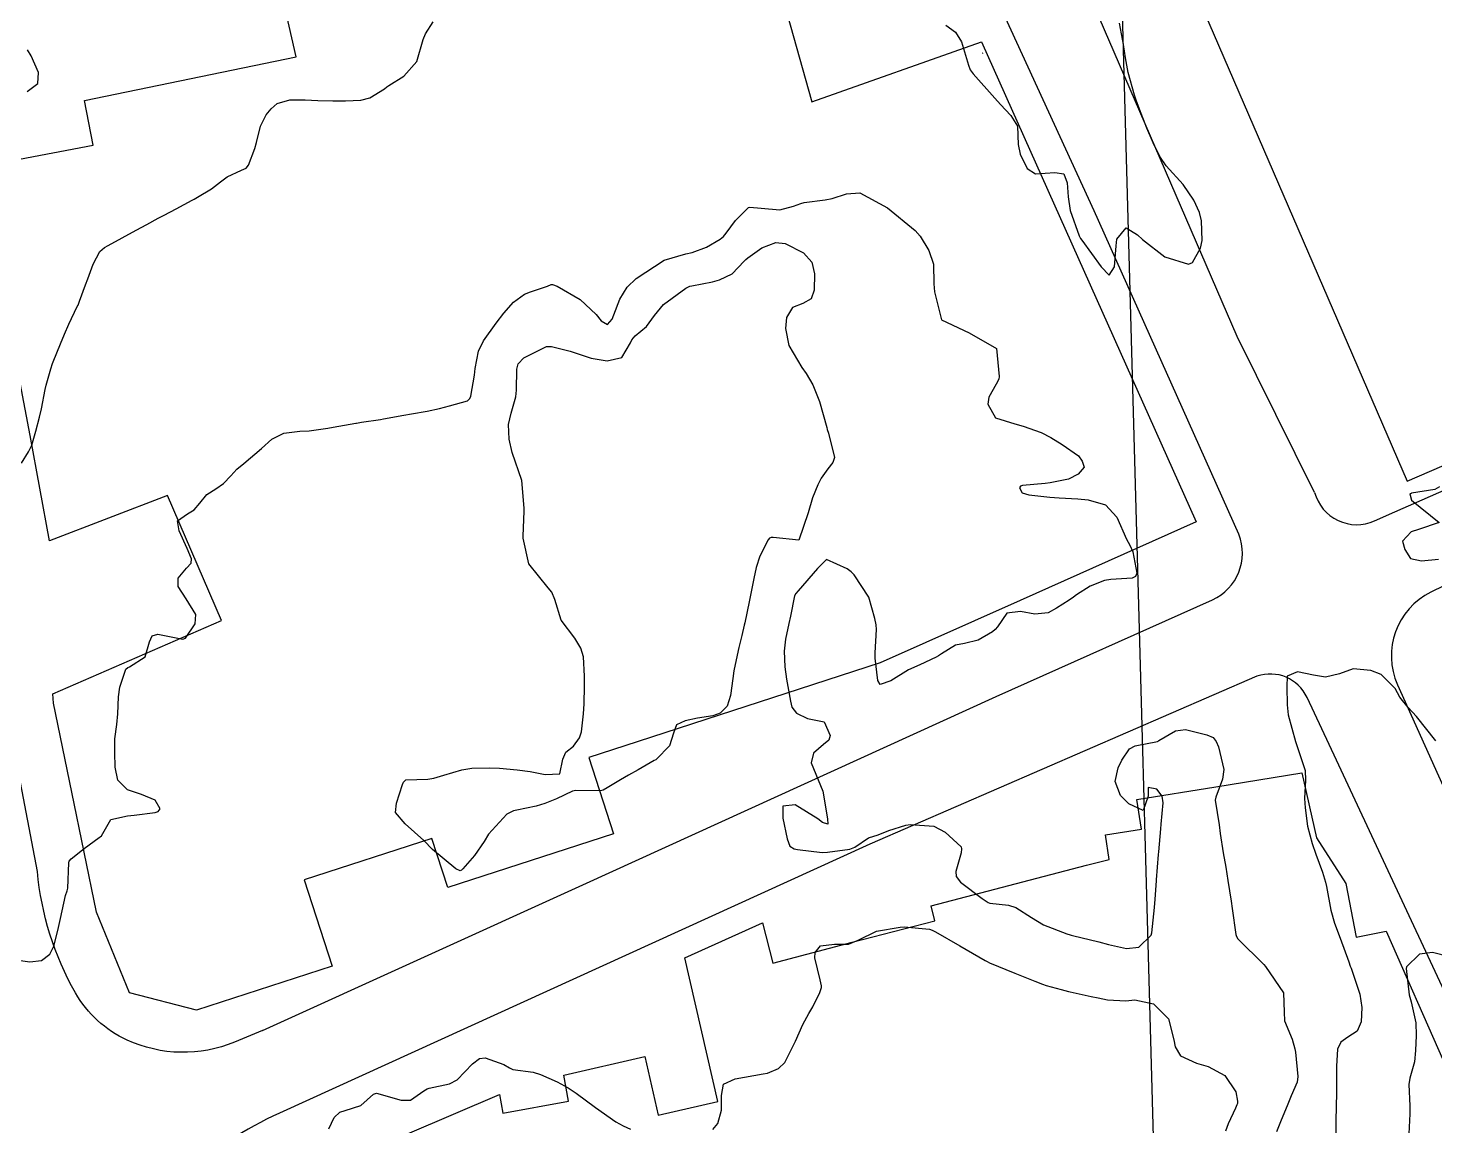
# Model space of a CAD drawing. Header units: metres. Extents: x 286371 to 293043, y 7462578 to 7466404.
# Drawn here: x 289545.4 to 289646.5, y 7464528.7 to 7464607.6 of the extents above; entities that cross this region are included whole.
import ezdxf

# ---------------------------------------------------------------- set-up
doc = ezdxf.new("R2010")
doc.units = ezdxf.units.M
doc.header["$MEASUREMENT"] = 0
doc.linetypes.add('CONTINUO', pattern=[0])
for name, color, linetype in [('Curvas de Nivel 1m', 11, 'Continuous'), ('Edificações', 30, 'Continuous'), ('TEXTO', 45, 'Continuous'), ('Vias primárias', 230, 'Continuous')]:
    doc.layers.add(name, color=color, linetype=linetype)

msp = doc.modelspace()

# ---------------------------------------------------------------- linework, layer by layer
at = {"layer": 'Curvas de Nivel 1m', "flags": 128}
for points, elevation in [([(289544.87, 7464576.33), (289545.37, 7464577.14), (289545.61, 7464577.62), (289545.9, 7464578.62), (289546.17, 7464579.62), (289546.32, 7464580.22), (289546.59, 7464581.61), (289546.65, 7464581.92), (289546.98, 7464583.1), (289547.11, 7464583.48), (289547.15, 7464583.6), (289547.69, 7464584.91), (289547.97, 7464585.59), (289548.29, 7464586.32), (289548.89, 7464587.58), (289548.94, 7464587.68), (289549.05, 7464587.96), (289549.49, 7464589.15), (289549.64, 7464589.57), (289550.03, 7464590.62), (289550.51, 7464591.55), (289550.84, 7464591.82), (289551.11, 7464591.97), (289552.12, 7464592.52), (289553.13, 7464593.08), (289553.89, 7464593.49), (289554.7, 7464593.93), (289555.14, 7464594.16), (289556, 7464594.62), (289557.16, 7464595.24), (289557.3, 7464595.31), (289557.54, 7464595.44), (289558.55, 7464596.04), (289559.18, 7464596.55), (289559.67, 7464596.92), (289560.7, 7464597.39), (289561.04, 7464597.54), (289561.2, 7464597.76), (289561.65, 7464598.94), (289561.78, 7464599.38), (289562.06, 7464600.55), (289562.48, 7464601.37), (289562.82, 7464601.8), (289563.27, 7464602.18), (289564.17, 7464602.44), (289565.27, 7464602.44), (289566.18, 7464602.4), (289567.27, 7464602.38), (289568.18, 7464602.38), (289569.27, 7464602.43), (289569.93, 7464602.6), (289570.99, 7464603.24), (289571.15, 7464603.37), (289571.29, 7464603.47), (289572.37, 7464604.14), (289573.31, 7464605.2), (289573.76, 7464606.78), (289573.94, 7464607.2), (289574.48, 7464608.06)], 712), ([(289611.35, 7464607.81), (289612.03, 7464607.3), (289612.46, 7464606.61), (289612.97, 7464604.94), (289613.09, 7464604.6), (289613.3, 7464604.31), (289614.86, 7464602.57), (289615.27, 7464602.1), (289616.02, 7464601.31), (289616.5, 7464600.55), (289616.54, 7464599.23), (289616.68, 7464598.54), (289617.2, 7464597.5), (289617.8, 7464597.13), (289619.19, 7464597.21), (289619.82, 7464597.12), (289620.07, 7464596.49), (289620.14, 7464595.46), (289620.29, 7464594.49), (289620.93, 7464592.67), (289621.04, 7464592.48), (289621.12, 7464592.36), (289622.51, 7464590.45), (289623.08, 7464589.84), (289623.48, 7464590.44), (289623.59, 7464591.95), (289623.63, 7464592.43), (289624.32, 7464593.24), (289625.13, 7464592.73), (289625.48, 7464592.4), (289627.1, 7464591.15), (289628.8, 7464590.64), (289629.09, 7464590.74), (289629.66, 7464591.78), (289629.77, 7464592.33), (289629.74, 7464593.74), (289629.58, 7464594.34), (289629.17, 7464595.23), (289628.41, 7464596.36), (289627.2, 7464597.71), (289626.73, 7464598.38), (289626.25, 7464599.36), (289625.81, 7464600.4), (289625.26, 7464601.78), (289625.04, 7464602.41), (289624.91, 7464602.78), (289624.45, 7464604.42), (289624.27, 7464605.47), (289624.11, 7464606.42), (289623.83, 7464607.96)], 712), ([(289545.28, 7464603.04), (289546.04, 7464603.62), (289546.09, 7464604.41), (289545.57, 7464605.62), (289545.32, 7464606.03)], 711), ([(289544.32, 7464540.63), (289545.48, 7464540.47), (289546.32, 7464540.57), (289546.91, 7464541.02), (289547.2, 7464541.6), (289547.49, 7464542.73), (289547.67, 7464543.59), (289548.05, 7464545.24), (289548.17, 7464545.58), (289548.21, 7464545.77), (289548.27, 7464547.58), (289548.3, 7464547.72), (289548.44, 7464547.88), (289549.38, 7464548.63), (289550.46, 7464549.42), (289550.54, 7464549.46), (289550.62, 7464549.54), (289551.3, 7464550.71), (289552.49, 7464550.98), (289552.97, 7464551.02), (289554.49, 7464551.2), (289554.7, 7464551.27), (289554.85, 7464551.48), (289554.5, 7464552.09), (289553.51, 7464552.5), (289552.51, 7464552.84), (289551.81, 7464553.53), (289551.61, 7464554.46), (289551.59, 7464555.53), (289551.6, 7464556.5), (289551.73, 7464557.53), (289551.81, 7464558.31), (289551.86, 7464559.53), (289551.94, 7464560.21), (289552.38, 7464561.52), (289552.52, 7464561.64), (289552.65, 7464561.69), (289553.76, 7464562.4), (289554.09, 7464563.49), (289554.27, 7464563.9), (289554.68, 7464564.02), (289556.47, 7464563.67), (289556.68, 7464563.75), (289557.37, 7464564.77), (289557.42, 7464565.44), (289556.72, 7464566.57), (289556.14, 7464567.46), (289556.15, 7464568.06), (289556.75, 7464568.77), (289557.08, 7464569.13), (289557.09, 7464569.45), (289556.78, 7464570.19), (289556.21, 7464571.46), (289556.09, 7464572.18), (289556.81, 7464572.67), (289557.3, 7464572.96), (289557.71, 7464573.44), (289558.21, 7464574.06), (289558.84, 7464574.47), (289559.4, 7464574.86), (289559.92, 7464575.41), (289560.37, 7464575.89), (289560.87, 7464576.31), (289562.13, 7464577.37), (289562.89, 7464578.05), (289563.75, 7464578.49), (289564.9, 7464578.62), (289565.56, 7464578.66), (289566.91, 7464578.84), (289567.29, 7464578.91), (289568.91, 7464579.2), (289568.97, 7464579.21), (289569.32, 7464579.26), (289570.69, 7464579.47), (289570.92, 7464579.5), (289572.37, 7464579.77), (289572.92, 7464579.87), (289574.05, 7464580.07), (289574.93, 7464580.26), (289575.66, 7464580.44), (289576.94, 7464580.81), (289577.11, 7464580.97), (289577.18, 7464581.14), (289577.45, 7464582.65), (289577.51, 7464583.14), (289577.74, 7464584.38), (289578.1, 7464585.13), (289579.02, 7464586.38), (289579.57, 7464587.11), (289580.25, 7464587.89), (289581.05, 7464588.48), (289581.48, 7464588.65), (289582.69, 7464589.06), (289582.97, 7464589.16), (289583.07, 7464589.16), (289583.39, 7464589.05), (289585.05, 7464588.09), (289586.2, 7464587.01), (289586.57, 7464586.55), (289587.02, 7464586.29), (289587.34, 7464586.68), (289587.47, 7464586.99), (289587.91, 7464588.12), (289588.44, 7464588.97), (289589.07, 7464589.6), (289591.09, 7464590.92), (289592.64, 7464591.37), (289593.1, 7464591.47), (289594.14, 7464591.85), (289595.12, 7464592.42), (289595.36, 7464592.62), (289595.56, 7464592.86), (289596.21, 7464593.78), (289597.15, 7464594.71), (289597.25, 7464594.74), (289599.15, 7464594.56), (289599.41, 7464594.54), (289600.39, 7464594.79), (289600.93, 7464595), (289601.16, 7464595.06), (289602.67, 7464595.25), (289603.16, 7464595.34), (289604.21, 7464595.69), (289605.17, 7464595.77), (289607.15, 7464594.68), (289609.13, 7464593.05), (289609.51, 7464592.65), (289610.13, 7464591.62), (289610.46, 7464590.63), (289610.49, 7464589.22), (289610.52, 7464588.63), (289611.03, 7464586.62), (289613.02, 7464585.69), (289614.99, 7464584.56), (289615.18, 7464582.56), (289615.15, 7464582.37), (289614.96, 7464582), (289614.44, 7464581.07), (289614.37, 7464580.57), (289614.92, 7464579.58), (289616.3, 7464579.15), (289616.91, 7464578.98), (289618.19, 7464578.52), (289618.9, 7464578.18), (289619.72, 7464577.66), (289620.88, 7464576.84), (289621.16, 7464576.47), (289621.3, 7464576.03), (289620.86, 7464575.54), (289620.17, 7464575.17), (289618.85, 7464574.9), (289618.49, 7464574.87), (289616.85, 7464574.71), (289616.72, 7464574.66), (289616.65, 7464574.54), (289616.84, 7464574.2), (289617.31, 7464574.05), (289618.83, 7464573.88), (289619.5, 7464573.83), (289620.83, 7464573.77), (289621.59, 7464573.7), (289622.83, 7464573.32), (289623.65, 7464572.43), (289624.34, 7464570.87), (289624.58, 7464570.42), (289624.78, 7464569.94), (289625.09, 7464568.41), (289624.98, 7464568.18), (289624.75, 7464568.05), (289623.22, 7464567.96), (289622.75, 7464567.88), (289621.73, 7464567.47), (289620.73, 7464566.86), (289620.52, 7464566.68), (289620.21, 7464566.48), (289619.3, 7464565.91), (289618.71, 7464565.56), (289617.75, 7464565.48), (289616.71, 7464565.65), (289615.73, 7464565.53), (289615.05, 7464564.56), (289614.89, 7464564.36), (289614.69, 7464564.2), (289613.67, 7464563.59), (289612.68, 7464563.36), (289612.04, 7464563.24), (289611.03, 7464562.62), (289610.82, 7464562.47), (289610.66, 7464562.37), (289609.48, 7464561.82), (289608.65, 7464561.46), (289607.4, 7464560.68), (289606.63, 7464560.41), (289606.45, 7464560.7), (289606.26, 7464562.3), (289606.27, 7464562.69), (289606.37, 7464564.37), (289606.33, 7464564.69), (289606.23, 7464565.16), (289605.8, 7464566.7), (289604.75, 7464568.29), (289604.53, 7464568.5), (289604.25, 7464568.72), (289602.76, 7464569.41), (289602.11, 7464568.76), (289600.73, 7464567.15), (289600.55, 7464566.96), (289600.47, 7464566.79), (289600.17, 7464565.32), (289600.05, 7464564.79), (289599.81, 7464563.66), (289599.72, 7464562.8), (289599.77, 7464561.67), (289599.89, 7464560.8), (289600.18, 7464559.22), (289600.28, 7464558.79), (289600.6, 7464558.35), (289601.4, 7464557.97), (289602.59, 7464557.73), (289603.02, 7464556.75), (289602.92, 7464556.4), (289602.56, 7464556.11), (289601.84, 7464555.48), (289601.66, 7464554.77), (289602.51, 7464552.75), (289602.84, 7464550.75), (289602.87, 7464550.36), (289602.48, 7464550.5), (289602.13, 7464550.76), (289600.5, 7464551.77), (289599.62, 7464551.67), (289599.62, 7464550.8), (289599.94, 7464549.31), (289600.13, 7464548.79), (289600.45, 7464548.6), (289600.69, 7464548.54), (289602.45, 7464548.34), (289602.84, 7464548.35), (289604.45, 7464548.58), (289604.57, 7464548.61), (289604.8, 7464548.72), (289605.79, 7464549.38), (289606.47, 7464549.6), (289607.25, 7464549.91), (289608.48, 7464550.3), (289608.79, 7464550.35), (289610.48, 7464550.22), (289611.29, 7464549.8), (289612.45, 7464548.74), (289612.48, 7464548.6), (289612.44, 7464548.3), (289612.06, 7464546.97), (289612.09, 7464546.61), (289612.41, 7464546.19), (289613.96, 7464545.02), (289614.39, 7464544.73), (289614.5, 7464544.69), (289615.86, 7464544.55), (289616.38, 7464544.39), (289617.5, 7464543.66), (289618.36, 7464543.13), (289620.05, 7464542.48), (289620.29, 7464542.41), (289620.35, 7464542.39), (289620.46, 7464542.37), (289622.35, 7464541.91), (289623.05, 7464541.73), (289624.34, 7464541.44), (289625.22, 7464541.53), (289626.12, 7464542.39), (289626.17, 7464542.57), (289626.36, 7464544.38), (289626.36, 7464544.41), (289626.39, 7464544.95), (289626.49, 7464546.31), (289626.49, 7464546.38), (289626.63, 7464548.19), (289626.65, 7464548.38), (289626.81, 7464550.04), (289626.84, 7464550.38), (289626.98, 7464551.9), (289626.9, 7464552.38), (289626.51, 7464552.88), (289625.9, 7464553.01), (289625.9, 7464552.39), (289625.53, 7464551.36), (289624.5, 7464551.83), (289623.91, 7464552.42), (289623.52, 7464553.43), (289623.73, 7464554.43), (289624, 7464554.97), (289624.55, 7464555.78), (289624.96, 7464556.01), (289626.56, 7464556.32), (289626.61, 7464556.34), (289626.67, 7464556.38), (289627.85, 7464557.09), (289628.58, 7464557.17), (289630.11, 7464556.79), (289630.57, 7464556.6), (289630.79, 7464556.32), (289630.95, 7464555.93), (289631.33, 7464554.31), (289631.23, 7464553.61), (289630.75, 7464552.32), (289630.72, 7464552.1), (289630.99, 7464550.32), (289631.08, 7464549.7), (289631.29, 7464548.31), (289631.47, 7464547.27), (289631.63, 7464546.31), (289631.86, 7464544.84), (289631.93, 7464544.3), (289632.2, 7464542.45), (289632.25, 7464542.3), (289632.35, 7464542.12), (289634.2, 7464540.27), (289634.32, 7464540.14), (289635.63, 7464538.24), (289635.67, 7464536.85), (289635.7, 7464536.24), (289636.24, 7464534.91), (289636.44, 7464534.23), (289636.48, 7464533.98), (289636.65, 7464532.23), (289636.6, 7464531.83), (289636.18, 7464530.83), (289635.93, 7464530.24), (289635.42, 7464528.98), (289635.12, 7464528.25)], 713), ([(289646.85, 7464574.62), (289646.5, 7464574.43), (289644.84, 7464574.16), (289644.8, 7464574.15), (289644.7, 7464574.11), (289644.84, 7464573.66), (289646.81, 7464572.07), (289645.34, 7464571.56), (289644.8, 7464571.38), (289644.19, 7464570.72), (289644.34, 7464570.11), (289644.77, 7464569.48), (289645.55, 7464569.31), (289646.76, 7464569.43)], 712), ([(289646.57, 7464556.35), (289645.19, 7464558.1), (289644.6, 7464558.77), (289643.99, 7464559.5), (289643.65, 7464560.12), (289642.64, 7464561.14), (289641.91, 7464561.42), (289640.64, 7464561.53), (289639.65, 7464561.18), (289638.64, 7464560.94), (289637.78, 7464561.08), (289636.64, 7464561.32), (289635.88, 7464561), (289635.86, 7464560.25), (289635.89, 7464558.96), (289635.97, 7464558.24), (289636.49, 7464556.31), (289636.51, 7464556.24), (289636.56, 7464556.1), (289637.19, 7464554.22), (289637.2, 7464553.54), (289637.14, 7464552.22), (289637.18, 7464551.54), (289637.36, 7464550.22), (289637.68, 7464548.99), (289637.94, 7464548.21), (289638.42, 7464546.91), (289638.64, 7464546.2), (289638.71, 7464545.9), (289639.04, 7464544.19), (289639.3, 7464543.26), (289639.69, 7464542.18), (289640.33, 7464540.47), (289640.42, 7464540.17), (289640.48, 7464540.01), (289641.12, 7464538.16), (289641.25, 7464537.18), (289641.22, 7464536.16), (289640.93, 7464535.49), (289640.25, 7464535.05), (289639.74, 7464534.69), (289639.51, 7464534.19), (289639.43, 7464532.97), (289639.44, 7464532.19), (289639.43, 7464530.93), (289639.42, 7464530.19), (289639.4, 7464528.93), (289639.38, 7464528.19)], 712), ([(289594.6, 7464528.41), (289594.94, 7464528.86), (289595.21, 7464529.8), (289595.22, 7464530.86), (289595.36, 7464531.68), (289596.19, 7464532.07), (289596.86, 7464532.17), (289598.2, 7464532.41), (289598.53, 7464532.48), (289599.32, 7464532.8), (289599.76, 7464533.24), (289600.22, 7464534.14), (289600.44, 7464534.57), (289600.53, 7464534.78), (289601.05, 7464535.97), (289601.49, 7464536.77), (289601.78, 7464537.25), (289602.29, 7464538.26), (289602.41, 7464538.63), (289602.41, 7464538.75), (289602.3, 7464539.18), (289601.93, 7464540.76), (289601.95, 7464541.14), (289602.34, 7464541.63), (289603.34, 7464541.74), (289604.34, 7464541.75), (289605.04, 7464542.02), (289606.35, 7464542.69), (289608.06, 7464542.97), (289608.36, 7464543), (289610.17, 7464542.83), (289610.36, 7464542.76), (289610.59, 7464542.63), (289612.34, 7464541.63), (289614.17, 7464540.58), (289614.32, 7464540.49), (289614.48, 7464540.41), (289616.31, 7464539.65), (289617.75, 7464539.08), (289618.3, 7464538.86), (289618.56, 7464538.77), (289619.63, 7464538.49), (289620.16, 7464538.35), (289620.29, 7464538.31), (289621.8, 7464537.97), (289622.29, 7464537.88), (289622.97, 7464537.75), (289624.28, 7464537.67), (289624.94, 7464537.75), (289626.28, 7464537.45), (289627.35, 7464536.37), (289627.73, 7464534.87), (289627.83, 7464534.36), (289628.22, 7464533.72), (289629.37, 7464533.18), (289630.21, 7464532.95), (289631.4, 7464532.31), (289632.19, 7464531.13), (289632.33, 7464530.45), (289632.31, 7464530.29), (289632.28, 7464530.19), (289632.17, 7464529.96), (289631.64, 7464528.82), (289631.45, 7464528.3)], 714), ([(289647.57, 7464540.83), (289646.34, 7464541.15), (289645.41, 7464541.02), (289644.47, 7464540.11), (289644.44, 7464539.99), (289644.67, 7464538.11), (289644.8, 7464537.6), (289645.15, 7464536.1), (289645.16, 7464535.18), (289645.13, 7464534.1), (289645.04, 7464533.28), (289644.7, 7464532.11), (289644.64, 7464531.66), (289644.71, 7464530.11), (289644.71, 7464529.55), (289644.63, 7464528.11)], 711), ([(289566.98, 7464528.46), (289567.36, 7464529.29), (289567.78, 7464529.66), (289568.16, 7464529.78), (289569.27, 7464530.15), (289570.18, 7464530.95), (289570.4, 7464531.02), (289572.17, 7464530.54), (289572.84, 7464530.54), (289573.8, 7464531.19), (289574.04, 7464531.34), (289574.19, 7464531.39), (289575.65, 7464531.7), (289576.2, 7464532), (289577.31, 7464533.14), (289577.82, 7464533.53), (289578.22, 7464533.58), (289579.56, 7464533.1), (289579.96, 7464532.85), (289580.21, 7464532.74), (289581.67, 7464532.53), (289582.2, 7464532.38), (289583.39, 7464531.84), (289584.18, 7464531.42), (289584.77, 7464531.03), (289586.16, 7464530), (289587.61, 7464528.98), (289588.14, 7464528.68), (289588.67, 7464528.44)], 714)]:
    msp.add_lwpolyline(points, dxfattribs=dict(at, elevation=elevation))
at = {"layer": 'Curvas de Nivel 1m', "elevation": 714, "flags": 128}
msp.add_lwpolyline([(289599.79, 7464592.12), (289601.1, 7464591.44), (289601.71, 7464590.77), (289601.91, 7464589.93), (289601.87, 7464588.76), (289601.67, 7464588.15), (289601.05, 7464587.8), (289600.31, 7464587.52), (289599.89, 7464586.79), (289599.82, 7464586), (289600.05, 7464584.79), (289600.98, 7464583.19), (289601.3, 7464582.77), (289601.77, 7464581.95), (289602.26, 7464580.75), (289602.78, 7464578.88), (289602.82, 7464578.75), (289602.91, 7464578.49), (289603.34, 7464576.74), (289603.23, 7464576.38), (289602.86, 7464575.92), (289602.37, 7464575.24), (289602.13, 7464574.76), (289601.76, 7464573.83), (289601.45, 7464572.76), (289600.78, 7464570.78), (289598.94, 7464570.97), (289598.79, 7464570.97), (289598.67, 7464570.93), (289598.58, 7464570.82), (289597.97, 7464569.63), (289597.71, 7464568.83), (289597.54, 7464568.03), (289597.29, 7464566.84), (289597.2, 7464566.36), (289596.89, 7464564.84), (289596.85, 7464564.68), (289596.68, 7464563.94), (289596.45, 7464563.06), (289596.4, 7464562.85), (289596.09, 7464561.4), (289596.02, 7464560.85), (289595.86, 7464559.61), (289595.62, 7464558.86), (289595.12, 7464558.34), (289594.59, 7464558.17), (289593.49, 7464557.99), (289592.59, 7464557.81), (289591.97, 7464557.52), (289591.75, 7464556.92), (289591.48, 7464556), (289590.55, 7464555.04), (289590.48, 7464555), (289590.37, 7464554.94), (289589.21, 7464554.28), (289588.53, 7464553.89), (289587.94, 7464553.56), (289586.98, 7464552.99), (289586.7, 7464552.81), (289586.51, 7464552.76), (289584.75, 7464552.78), (289584.51, 7464552.74), (289583.35, 7464552.19), (289582.5, 7464551.85), (289581.89, 7464551.66), (289580.49, 7464551.38), (289580.25, 7464551.33), (289579.78, 7464551.1), (289578.46, 7464549.64), (289578.15, 7464549.13), (289577.45, 7464548.13), (289576.61, 7464547.15), (289576.52, 7464547.06), (289576.42, 7464547.02), (289576.11, 7464547.16), (289574.44, 7464548.56), (289573.81, 7464549.19), (289572.47, 7464550.39), (289571.78, 7464551.22), (289571.85, 7464551.87), (289572.28, 7464553.22), (289572.34, 7464553.39), (289572.52, 7464553.55), (289574.1, 7464553.61), (289574.52, 7464553.67), (289575.25, 7464553.89), (289576.53, 7464554.27), (289577.27, 7464554.39), (289578.53, 7464554.41), (289579.24, 7464554.39), (289580.53, 7464554.28), (289581.45, 7464554.15), (289582.53, 7464553.93), (289583.58, 7464553.98), (289583.81, 7464555.04), (289584.03, 7464555.55), (289584.56, 7464555.97), (289585, 7464556.58), (289585.14, 7464557.02), (289585.29, 7464558.31), (289585.33, 7464559.01), (289585.35, 7464560.29), (289585.37, 7464561.01), (289585.28, 7464562.39), (289585.11, 7464563.02), (289584.67, 7464563.74), (289583.69, 7464565.04), (289583.24, 7464566.53), (289583.01, 7464567.05), (289582.74, 7464567.35), (289581.36, 7464569.08), (289580.94, 7464570.93), (289580.95, 7464571.08), (289581.03, 7464572.87), (289581.03, 7464573.08), (289580.85, 7464575.08), (289580.17, 7464577.1), (289579.94, 7464578.06), (289579.89, 7464579.1), (289580.1, 7464579.93), (289580.43, 7464581.09), (289580.47, 7464581.58), (289580.49, 7464583.09), (289580.6, 7464583.47), (289580.99, 7464583.9), (289582.64, 7464584.7), (289583, 7464584.72), (289584.34, 7464584.38), (289584.99, 7464584.17), (289585.85, 7464583.87), (289586.98, 7464583.67), (289588.04, 7464583.92), (289588.68, 7464584.97), (289588.77, 7464585.2), (289589.01, 7464585.48), (289589.83, 7464586.14), (289590.4, 7464586.94), (289591.05, 7464587.73), (289592.64, 7464588.9), (289592.93, 7464589.04), (289593.07, 7464589.07), (289594.57, 7464589.37), (289595.07, 7464589.5), (289595.99, 7464589.94), (289596.85, 7464590.84), (289596.96, 7464590.97), (289597.1, 7464591.09), (289598.12, 7464591.81), (289599.11, 7464592.2)], close=True, dxfattribs=at)
at = {"layer": 'Edificações'}
for points in [[(289675.78, 7464637.88), (289636.15, 7464646.43), (289636.15, 7464646.43), (289636.78, 7464644.78), (289617.69, 7464637.02), (289617.76, 7464636.85), (289644.53, 7464575.04), (289664.8, 7464583.81)], [(289594.84, 7464626.76), (289601.72, 7464602.3), (289613.92, 7464606.62), (289613.92, 7464606.62), (289623.45, 7464585.28), (289629.34, 7464572.1), (289616.69, 7464566.45), (289606.63, 7464561.96), (289588.26, 7464556.01), (289585.67, 7464555.17), (289587.45, 7464549.68), (289575.53, 7464545.82), (289574.39, 7464549.34), (289565.21, 7464546.36), (289567.22, 7464540.17), (289557.46, 7464537.01), (289552.65, 7464538.24), (289550.26, 7464544.05), (289548.5, 7464552.67), (289547.19, 7464559.06), (289547.19, 7464559.06), (289547.12, 7464559.74), (289559.27, 7464565.02), (289555.37, 7464574), (289546.88, 7464570.74), (289545.51, 7464578.31), (289541.82, 7464597.62), (289550.02, 7464599.18), (289549.41, 7464602.4), (289564.62, 7464605.54), (289561.5, 7464619.32)], [(289613.99, 7464605.8), (289614.02, 7464605.82)]]:
    msp.add_lwpolyline(points, dxfattribs=at)
at = {"layer": 'Edificações', "elevation": 713.65}
msp.add_lwpolyline([(289552.63, 7464519.55), (289579.24, 7464530.94), (289579.49, 7464529.59), (289584.22, 7464530.46), (289583.88, 7464532.32), (289589.69, 7464533.66), (289590.67, 7464529.44), (289594.96, 7464530.43), (289592.57, 7464540.77), (289598.15, 7464543.27), (289598.91, 7464540.38), (289604.62, 7464541.88), (289610.56, 7464543.43), (289610.28, 7464544.49), (289621.46, 7464547.42), (289623.09, 7464547.84), (289622.83, 7464549.61), (289625.42, 7464550), (289625.07, 7464552.14), (289630.77, 7464553.06), (289636.94, 7464554.06), (289638, 7464549.39), (289640.11, 7464546.11), (289640.86, 7464542.25), (289643.02, 7464542.68), (289647.15, 7464533.29)], dxfattribs=at)
at = {"layer": 'TEXTO', "linetype": 'CONTINUO'}
msp.add_polyline3d([(289622.56, 7464661.69, 0), (289628.58, 7464443.6, 0)], dxfattribs=at)
at = {"layer": 'Vias primárias'}
for points in [[(289562.2, 7464535.53), (289560.2, 7464534.7, -0.208925), (289552.47, 7464534.85, -0.156686), (289548.76, 7464538.24, -0.107041), (289546.02, 7464546.96), (289536.71, 7464595.67, 0.041192), (289524.57, 7464639.36, 0.023482), (289502.79, 7464690.84), (289501.07, 7464695.13, -0.08925), (289497.35, 7464713.23, -0.170871), (289504.67, 7464735.8, -0.249948), (289528, 7464746.46, -0.121654), (289548.93, 7464739.91, -0.13243), (289554.68, 7464733.89, -0.524129), (289541.55, 7464690.31, -0.1369), (289534.09, 7464688.68), (289507.08, 7464687.89), (289441.75, 7464689.19), (289425.57, 7464689.07, 0), (289423.14, 7464689.05, -0.791414), (289422.72, 7464690.79, -0.048655), (289424.13, 7464691.35, -0.276126)], [(289562.2, 7464535.53), (289585.23, 7464546.01), (289614.97, 7464559.56), (289630.51, 7464566.51, 0.40325), (289632.41, 7464571.21), (289622, 7464594.46), (289613.19, 7464613.68), (289606.75, 7464628.44, 0.421281), (289603.46, 7464629.69), (289592.46, 7464627.14), (289564.67, 7464621.27), (289564.1, 7464621.15), (289562.74, 7464627.6), (289559.18, 7464646.79), (289558.37, 7464650.19, -0.519626), (289560.16, 7464652.2), (289585.51, 7464650.3), (289603.12, 7464648.83, -0.317124), (289604.15, 7464647.97), (289604.38, 7464646.28, 0.263377), (289604.85, 7464645.66, 0.074362)], [(289637.86, 7464574.22), (289632.29, 7464585.43), (289619.07, 7464616.03), (289612.85, 7464631.38), (289611.98, 7464633.63, -0.559631), (289613.45, 7464635.56, -0.086582)], [(289712.66, 7464599.44), (289646.23, 7464567.05, 0.404784), (289643.83, 7464560.39), (289667.62, 7464507.58)], [(289637.86, 7464574.22, 0.461919), (289642.18, 7464572.18), (289643.62, 7464572.83), (289658.63, 7464579.42)]]:
    msp.add_lwpolyline(points, format="xyb", dxfattribs=at)
at = {"layer": 'Vias primárias', "elevation": 713.65}
msp.add_lwpolyline([(289681.7, 7464415.96), (289695, 7464421.41), (289696.49, 7464426.45), (289695.08, 7464429.81), (289685, 7464452.08), (289669.26, 7464489.32), (289667.06, 7464493.64), (289662.52, 7464504.21), (289656.41, 7464517.72), (289652.33, 7464526.85), (289647.21, 7464538.34), (289639.43, 7464554.98), (289637.32, 7464559.48, 0.382582), (289633.72, 7464561.01), (289605.87, 7464548.94), (289563.42, 7464529.6, 0.155178), (289551.63, 7464518.94, -0.827239)], format="xyb", dxfattribs=at)

doc.saveas('drawing.dxf')
